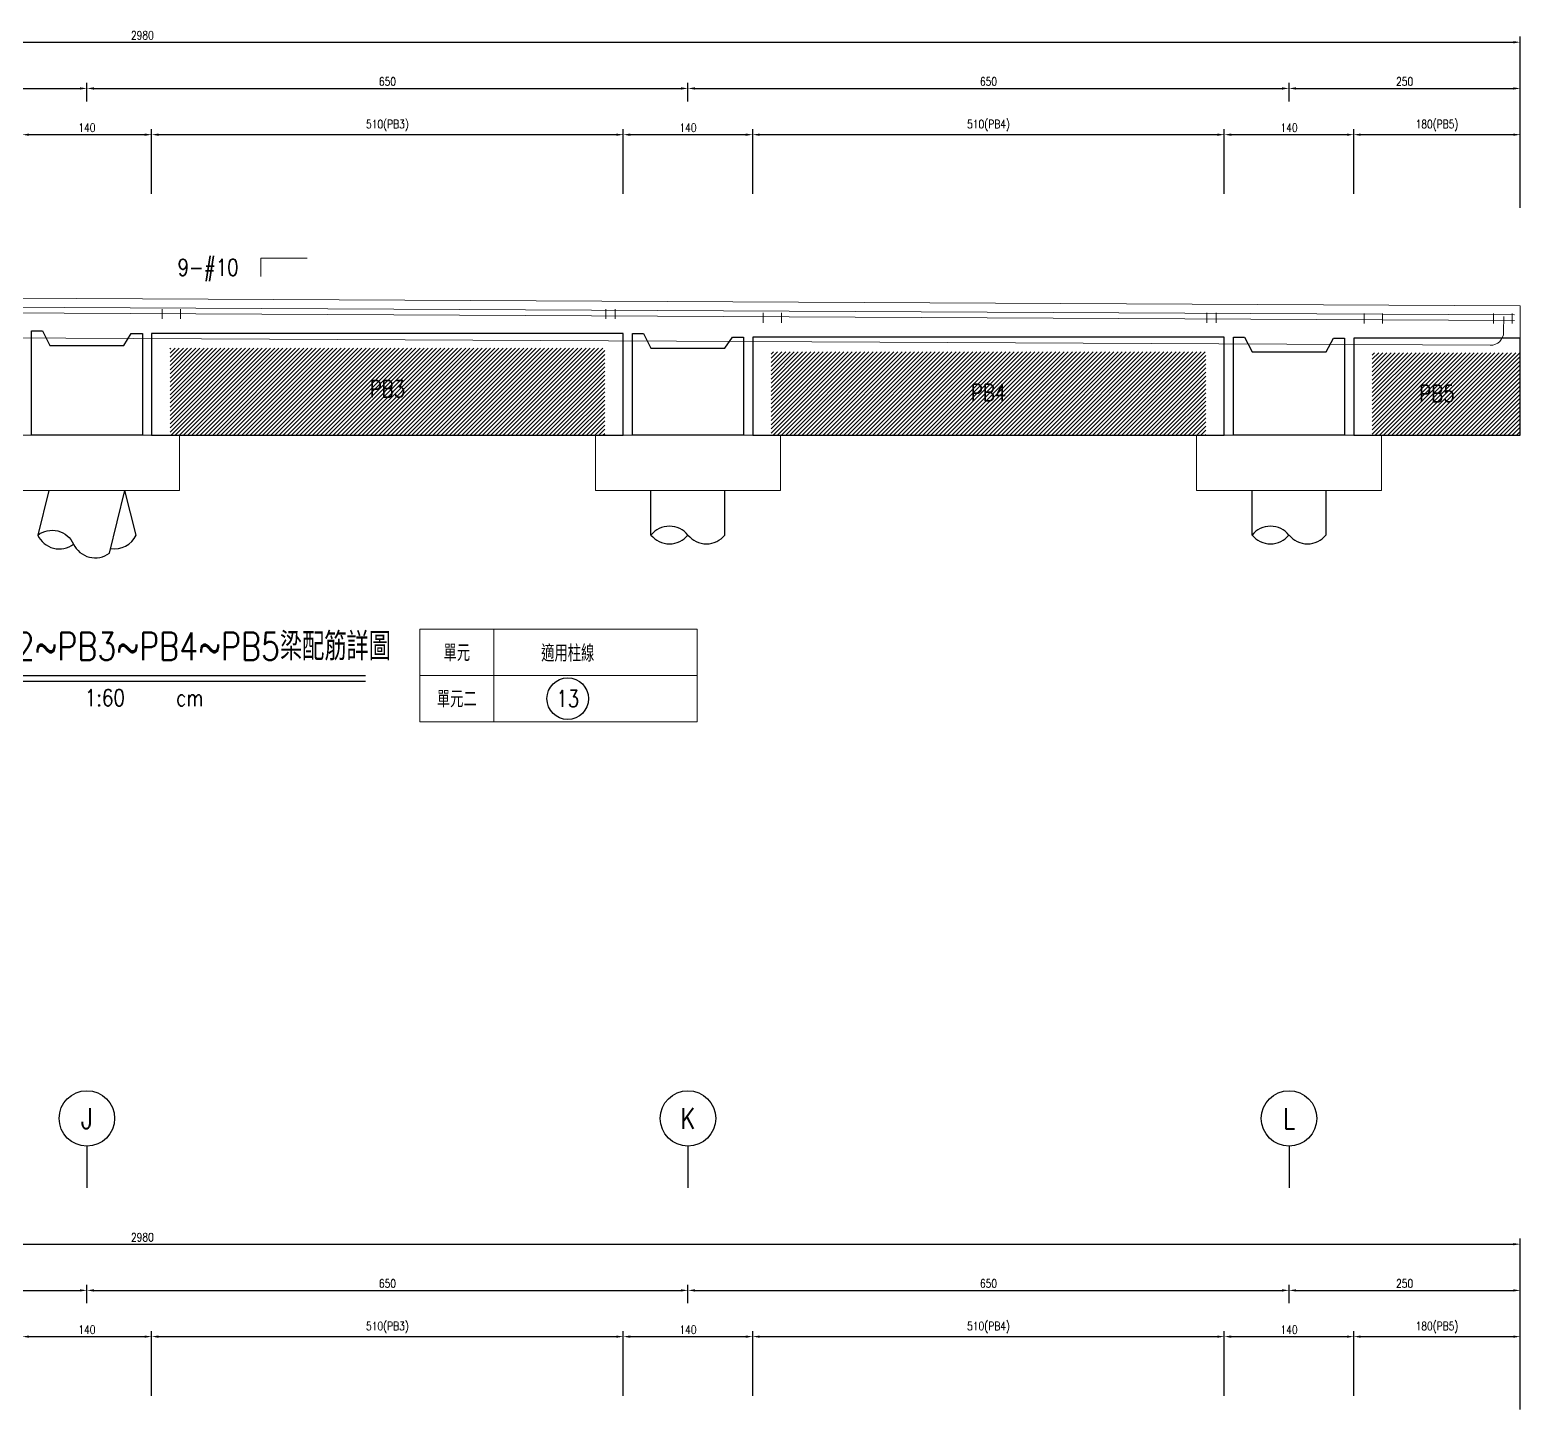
# Model space of a CAD drawing. Extents: x -4754 to 4976, y -23710 to 3841.
# Drawn here: x 1103 to 2715, y -21860 to -20361 of the extents above; entities that cross this region are included whole.
import ezdxf
from ezdxf.enums import TextEntityAlignment as Align

# ---------------------------------------------------------------- set-up
doc = ezdxf.new("R2010")
doc.units = 0
doc.header["$LTSCALE"] = 3
doc.layers.get('0').update_dxf_attribs({"linetype": 'CONTINUOUS'})
doc.layers.add('HB_0', color=7, linetype='CONTINUOUS', transparency=0.5)
for name, color, linetype in [('HB_DIM', 1, 'CONTINUOUS'), ('HB_SYMBOLS', 7, 'CONTINUOUS'), ('HB_TXT_CTEXT', 2, 'CONTINUOUS'), ('鋼筋', 3, 'CONTINUOUS')]:
    doc.layers.add(name, color=color, linetype=linetype)
doc.styles.get("Standard").update_dxf_attribs({"font": 'ROMANS.shx', "width": 0.8, "bigfont": 'chineset.shx'})
doc.dimstyles.new('30', dxfattribs={"dimscale": 3, "dimtxt": 3, "dimasz": 2.5, "dimexe": 2, "dimexo": 2, "dimgap": 1, "dimtad": 1, "dimdsep": 46, "dimtxsty": 'Standard', "dimcen": 0, "dimclrd": 256, "dimclre": 256, "dimclrt": 2, "dimadec": 0, "dimazin": 0, "dimtfac": 1, "dimtix": 1, "dimtmove": 2, "dimatfit": 3, "dimfxl": 1, "dimtolj": 1, "dimtzin": 0, "dimarcsym": 0})

# ---------------------------------------------------------------- blocks, each defined once
blk = doc.blocks.new('pile_vertical_with_pilecap')
at = {"linetype": 'Continuous'}
for p, q in [((-40, -48.1), (-40, 0)), ((-40, -48.1), (-40, 0)), ((40, -48.1), (40, 0)), ((40, -48.1), (40, 0))]:
    blk.add_line(p, q, dxfattribs=at)
for centre, start, end in [((-20, -64.1), 38.718, 141.282), ((-20, -64.1), 38.718, 141.282), ((-20, -32), 218.718, 321.282), ((-20, -32), 218.718, 321.282), ((20, -32), 218.718, 321.282), ((20, -32), 218.718, 321.282)]:
    blk.add_arc(centre, 25.6, start, end, dxfattribs=at)
blk = doc.blocks.new('racked_with_pilecap_Transverse')
at = {"linetype": 'Continuous'}
for points in [[(-41.2, 0), (-53.2, -48.1)], [(24.4, -67.5), (41.2, 0)]]:
    blk.add_lwpolyline(points, dxfattribs=at)
blk.add_lwpolyline([(53.2, -48.1), (41.2, 0)])
for points in [[(-53.2, -48.1, -0.48), (-14.4, -57.8, 0.48), (24.4, -67.5, 0.48)], [(-53.2, -48.1, 0.48), (-14.4, -57.8, 0.48)], [(25.6, -62.6, 0.340232), (53.2, -48.1)]]:
    blk.add_lwpolyline(points, format="xyb", dxfattribs=at)
blk = doc.blocks.new('title_beam')
at = {"color": 3, "linetype": 'Continuous'}
blk.add_line((-241.2, 0), (241.2, 0), dxfattribs=at)
at = {"color": 1, "linetype": 'Continuous'}
blk.add_line((-241.2, -6), (241.2, -6), dxfattribs=at)
at = {"color": 3, "linetype": 'Continuous', "width": 0.8}
blk.add_attdef('TITLE', text='', height=30, dxfattribs=at).set_placement((0, 33), align=Align.MIDDLE)
at = {"linetype": 'Continuous', "width": 0.8}
blk.add_attdef('SCALE', text='', height=18, dxfattribs=at).set_placement((-40.6, -24), align=Align.MIDDLE)
blk.add_attdef('CM', (36.5, -33), '', height=18, dxfattribs=at)
blk = doc.blocks.new('line_tag')
at = {"layer": 'HB_SYMBOLS', "color": 4, "linetype": 'Continuous'}
blk.add_circle((0, 0), 22.5, dxfattribs=at)
at = {"color": 4, "linetype": 'Continuous', "width": 0.8}
blk.add_attdef('A', text='', height=18, dxfattribs=at).set_placement((0, 0), align=Align.MIDDLE)
blk = doc.blocks.new('*D359')
at = {"layer": 'HB_DIM', "linetype": 'Continuous', "lineweight": -2}
for p, q in [((1094.6, -20538.8), (1094.6, -20468.8)), ((1234.6, -20538.8), (1234.6, -20468.8)), ((1102.1, -20474.8), (1227.1, -20474.8))]:
    blk.add_line(p, q, dxfattribs=at)
at = {"layer": 'HB_DIM'}
for points in [[(1102.1, -20473.6), (1102.1, -20476.1), (1094.6, -20474.8)], [(1227.1, -20476.1), (1227.1, -20473.6), (1234.6, -20474.8)]]:
    blk.add_solid(points, dxfattribs=at)
at = {"layer": 'HB_DIM', "color": 2, "linetype": 'Continuous', "insert": (1164.6, -20467.3), "char_height": 9, "attachment_point": 5, "rotation": 0}
blk.add_mtext('\\A1;140', dxfattribs=at)
blk = doc.blocks.new('*D360')
at = {"layer": 'HB_DIM', "linetype": 'Continuous', "lineweight": -2}
for p, q in [((1234.6, -20538.8), (1234.6, -20468.8)), ((1744.6, -20538.8), (1744.6, -20468.8)), ((1242.1, -20474.8), (1737.1, -20474.8))]:
    blk.add_line(p, q, dxfattribs=at)
at = {"layer": 'HB_DIM'}
for points in [[(1242.1, -20473.6), (1242.1, -20476.1), (1234.6, -20474.8)], [(1737.1, -20476.1), (1737.1, -20473.6), (1744.6, -20474.8)]]:
    blk.add_solid(points, dxfattribs=at)
at = {"layer": 'HB_DIM', "color": 2, "linetype": 'Continuous', "insert": (1489.6, -20464.9), "char_height": 9, "attachment_point": 5, "rotation": 0}
blk.add_mtext('\\A1;510(PB3)', dxfattribs=at)
blk = doc.blocks.new('*D361')
at = {"layer": 'HB_DIM', "linetype": 'Continuous', "lineweight": -2}
for p, q in [((1744.6, -20538.8), (1744.6, -20468.8)), ((1884.6, -20538.8), (1884.6, -20468.8)), ((1752.1, -20474.8), (1877.1, -20474.8))]:
    blk.add_line(p, q, dxfattribs=at)
at = {"layer": 'HB_DIM'}
for points in [[(1752.1, -20473.6), (1752.1, -20476.1), (1744.6, -20474.8)], [(1877.1, -20476.1), (1877.1, -20473.6), (1884.6, -20474.8)]]:
    blk.add_solid(points, dxfattribs=at)
at = {"layer": 'HB_DIM', "color": 2, "linetype": 'Continuous', "insert": (1814.6, -20467.3), "char_height": 9, "attachment_point": 5, "rotation": 0}
blk.add_mtext('\\A1;140', dxfattribs=at)
blk = doc.blocks.new('*D362')
at = {"layer": 'HB_DIM', "linetype": 'Continuous', "lineweight": -2}
for p, q in [((1884.6, -20538.8), (1884.6, -20468.8)), ((2394.6, -20538.8), (2394.6, -20468.8)), ((1892.1, -20474.8), (2387.1, -20474.8))]:
    blk.add_line(p, q, dxfattribs=at)
at = {"layer": 'HB_DIM'}
for points in [[(1892.1, -20473.6), (1892.1, -20476.1), (1884.6, -20474.8)], [(2387.1, -20476.1), (2387.1, -20473.6), (2394.6, -20474.8)]]:
    blk.add_solid(points, dxfattribs=at)
at = {"layer": 'HB_DIM', "color": 2, "linetype": 'Continuous', "insert": (2139.6, -20464.9), "char_height": 9, "attachment_point": 5, "rotation": 0}
blk.add_mtext('\\A1;510(PB4)', dxfattribs=at)
blk = doc.blocks.new('*D363')
at = {"layer": 'HB_DIM', "linetype": 'Continuous', "lineweight": -2}
for p, q in [((2394.6, -20538.8), (2394.6, -20468.8)), ((2534.6, -20538.8), (2534.6, -20468.8)), ((2402.1, -20474.8), (2527.1, -20474.8))]:
    blk.add_line(p, q, dxfattribs=at)
at = {"layer": 'HB_DIM'}
for points in [[(2402.1, -20473.6), (2402.1, -20476.1), (2394.6, -20474.8)], [(2527.1, -20476.1), (2527.1, -20473.6), (2534.6, -20474.8)]]:
    blk.add_solid(points, dxfattribs=at)
at = {"layer": 'HB_DIM', "color": 2, "linetype": 'Continuous', "insert": (2464.6, -20467.3), "char_height": 9, "attachment_point": 5, "rotation": 0}
blk.add_mtext('\\A1;140', dxfattribs=at)
blk = doc.blocks.new('*D364')
at = {"layer": 'HB_DIM', "linetype": 'Continuous', "lineweight": -2}
for p, q in [((2534.6, -20538.8), (2534.6, -20468.8)), ((2714.6, -20538.8), (2714.6, -20468.8)), ((2542.1, -20474.8), (2707.1, -20474.8))]:
    blk.add_line(p, q, dxfattribs=at)
at = {"layer": 'HB_DIM'}
for points in [[(2542.1, -20473.6), (2542.1, -20476.1), (2534.6, -20474.8)], [(2707.1, -20476.1), (2707.1, -20473.6), (2714.6, -20474.8)]]:
    blk.add_solid(points, dxfattribs=at)
at = {"layer": 'HB_DIM', "color": 2, "linetype": 'Continuous', "insert": (2624.6, -20464.9), "char_height": 9, "attachment_point": 5, "rotation": 0}
blk.add_mtext('\\A1;180(PB5)', dxfattribs=at)
blk = doc.blocks.new('*D367')
at = {"layer": 'HB_DIM', "linetype": 'Continuous', "lineweight": -2}
for p, q in [((-265.4, -20538.8), (-265.4, -20368.8)), ((2714.6, -20553.8), (2714.6, -20368.8)), ((-257.9, -20374.8), (2707.1, -20374.8))]:
    blk.add_line(p, q, dxfattribs=at)
at = {"layer": 'HB_DIM'}
for points in [[(-257.9, -20373.6), (-257.9, -20376.1), (-265.4, -20374.8)], [(2707.1, -20376.1), (2707.1, -20373.6), (2714.6, -20374.8)]]:
    blk.add_solid(points, dxfattribs=at)
at = {"layer": 'HB_DIM', "color": 2, "linetype": 'Continuous', "insert": (1224.6, -20367.3), "char_height": 9, "attachment_point": 5, "rotation": 0}
blk.add_mtext('\\A1;2980', dxfattribs=at)
blk = doc.blocks.new('*D370')
at = {"layer": 'HB_DIM', "linetype": 'Continuous', "lineweight": -2}
for p, q in [((514.6, -20438.8), (514.6, -20418.8)), ((1164.6, -20438.8), (1164.6, -20418.8)), ((522.1, -20424.8), (1157.1, -20424.8))]:
    blk.add_line(p, q, dxfattribs=at)
at = {"layer": 'HB_DIM'}
for points in [[(522.1, -20423.6), (522.1, -20426.1), (514.6, -20424.8)], [(1157.1, -20426.1), (1157.1, -20423.6), (1164.6, -20424.8)]]:
    blk.add_solid(points, dxfattribs=at)
at = {"layer": 'HB_DIM', "color": 2, "linetype": 'Continuous', "insert": (839.6, -20417.3), "char_height": 9, "attachment_point": 5, "rotation": 0}
blk.add_mtext('\\A1;650', dxfattribs=at)
blk = doc.blocks.new('*D371')
at = {"layer": 'HB_DIM', "linetype": 'Continuous', "lineweight": -2}
for p, q in [((1164.6, -20438.8), (1164.6, -20418.8)), ((1814.6, -20438.8), (1814.6, -20418.8)), ((1172.1, -20424.8), (1807.1, -20424.8))]:
    blk.add_line(p, q, dxfattribs=at)
at = {"layer": 'HB_DIM'}
for points in [[(1172.1, -20423.6), (1172.1, -20426.1), (1164.6, -20424.8)], [(1807.1, -20426.1), (1807.1, -20423.6), (1814.6, -20424.8)]]:
    blk.add_solid(points, dxfattribs=at)
at = {"layer": 'HB_DIM', "color": 2, "linetype": 'Continuous', "insert": (1489.6, -20417.3), "char_height": 9, "attachment_point": 5, "rotation": 0}
blk.add_mtext('\\A1;650', dxfattribs=at)
blk = doc.blocks.new('*D372')
at = {"layer": 'HB_DIM', "linetype": 'Continuous', "lineweight": -2}
for p, q in [((1814.6, -20438.8), (1814.6, -20418.8)), ((2464.6, -20438.8), (2464.6, -20418.8)), ((1822.1, -20424.8), (2457.1, -20424.8))]:
    blk.add_line(p, q, dxfattribs=at)
at = {"layer": 'HB_DIM'}
for points in [[(1822.1, -20423.6), (1822.1, -20426.1), (1814.6, -20424.8)], [(2457.1, -20426.1), (2457.1, -20423.6), (2464.6, -20424.8)]]:
    blk.add_solid(points, dxfattribs=at)
at = {"layer": 'HB_DIM', "color": 2, "linetype": 'Continuous', "insert": (2139.6, -20417.3), "char_height": 9, "attachment_point": 5, "rotation": 0}
blk.add_mtext('\\A1;650', dxfattribs=at)
blk = doc.blocks.new('*D373')
at = {"layer": 'HB_DIM', "linetype": 'Continuous', "lineweight": -2}
for p, q in [((2464.6, -20438.8), (2464.6, -20418.8)), ((2714.6, -20538.8), (2714.6, -20418.8)), ((2472.1, -20424.8), (2707.1, -20424.8))]:
    blk.add_line(p, q, dxfattribs=at)
at = {"layer": 'HB_DIM'}
for points in [[(2472.1, -20423.6), (2472.1, -20426.1), (2464.6, -20424.8)], [(2707.1, -20426.1), (2707.1, -20423.6), (2714.6, -20424.8)]]:
    blk.add_solid(points, dxfattribs=at)
at = {"layer": 'HB_DIM', "color": 2, "linetype": 'Continuous', "insert": (2589.6, -20417.3), "char_height": 9, "attachment_point": 5, "rotation": 0}
blk.add_mtext('\\A1;250', dxfattribs=at)
blk = doc.blocks.new('line_guide')
at = {"color": 4, "linetype": 'Continuous'}
blk.add_line((0, 0), (0, -45), dxfattribs=at)
blk.add_circle((0, 30), 30, dxfattribs=at)
at = {"color": 4, "linetype": 'Continuous', "width": 0.8}
blk.add_attdef('A', text='', height=22.5, dxfattribs=at).set_placement((0, 30), align=Align.MIDDLE)
blk = doc.blocks.new('*D380')
at = {"layer": 'HB_DIM', "linetype": 'Continuous', "lineweight": -2}
for p, q in [((1094.6, -21838.8), (1094.6, -21768.8)), ((1234.6, -21838.8), (1234.6, -21768.8)), ((1102.1, -21774.8), (1227.1, -21774.8))]:
    blk.add_line(p, q, dxfattribs=at)
at = {"layer": 'HB_DIM'}
for points in [[(1102.1, -21773.6), (1102.1, -21776.1), (1094.6, -21774.8)], [(1227.1, -21776.1), (1227.1, -21773.6), (1234.6, -21774.8)]]:
    blk.add_solid(points, dxfattribs=at)
at = {"layer": 'HB_DIM', "color": 2, "linetype": 'Continuous', "insert": (1164.6, -21767.3), "char_height": 9, "attachment_point": 5, "rotation": 0}
blk.add_mtext('\\A1;140', dxfattribs=at)
blk = doc.blocks.new('*D381')
at = {"layer": 'HB_DIM', "linetype": 'Continuous', "lineweight": -2}
for p, q in [((1234.6, -21838.8), (1234.6, -21768.8)), ((1744.6, -21838.8), (1744.6, -21768.8)), ((1242.1, -21774.8), (1737.1, -21774.8))]:
    blk.add_line(p, q, dxfattribs=at)
at = {"layer": 'HB_DIM'}
for points in [[(1242.1, -21773.6), (1242.1, -21776.1), (1234.6, -21774.8)], [(1737.1, -21776.1), (1737.1, -21773.6), (1744.6, -21774.8)]]:
    blk.add_solid(points, dxfattribs=at)
at = {"layer": 'HB_DIM', "color": 2, "linetype": 'Continuous', "insert": (1489.6, -21764.9), "char_height": 9, "attachment_point": 5, "rotation": 0}
blk.add_mtext('\\A1;510(PB3)', dxfattribs=at)
blk = doc.blocks.new('*D382')
at = {"layer": 'HB_DIM', "linetype": 'Continuous', "lineweight": -2}
for p, q in [((1744.6, -21838.8), (1744.6, -21768.8)), ((1884.6, -21838.8), (1884.6, -21768.8)), ((1752.1, -21774.8), (1877.1, -21774.8))]:
    blk.add_line(p, q, dxfattribs=at)
at = {"layer": 'HB_DIM'}
for points in [[(1752.1, -21773.6), (1752.1, -21776.1), (1744.6, -21774.8)], [(1877.1, -21776.1), (1877.1, -21773.6), (1884.6, -21774.8)]]:
    blk.add_solid(points, dxfattribs=at)
at = {"layer": 'HB_DIM', "color": 2, "linetype": 'Continuous', "insert": (1814.6, -21767.3), "char_height": 9, "attachment_point": 5, "rotation": 0}
blk.add_mtext('\\A1;140', dxfattribs=at)
blk = doc.blocks.new('*D383')
at = {"layer": 'HB_DIM', "linetype": 'Continuous', "lineweight": -2}
for p, q in [((1884.6, -21838.8), (1884.6, -21768.8)), ((2394.6, -21838.8), (2394.6, -21768.8)), ((1892.1, -21774.8), (2387.1, -21774.8))]:
    blk.add_line(p, q, dxfattribs=at)
at = {"layer": 'HB_DIM'}
for points in [[(1892.1, -21773.6), (1892.1, -21776.1), (1884.6, -21774.8)], [(2387.1, -21776.1), (2387.1, -21773.6), (2394.6, -21774.8)]]:
    blk.add_solid(points, dxfattribs=at)
at = {"layer": 'HB_DIM', "color": 2, "linetype": 'Continuous', "insert": (2139.6, -21764.9), "char_height": 9, "attachment_point": 5, "rotation": 0}
blk.add_mtext('\\A1;510(PB4)', dxfattribs=at)
blk = doc.blocks.new('*D384')
at = {"layer": 'HB_DIM', "linetype": 'Continuous', "lineweight": -2}
for p, q in [((2394.6, -21838.8), (2394.6, -21768.8)), ((2534.6, -21838.8), (2534.6, -21768.8)), ((2402.1, -21774.8), (2527.1, -21774.8))]:
    blk.add_line(p, q, dxfattribs=at)
at = {"layer": 'HB_DIM'}
for points in [[(2402.1, -21773.6), (2402.1, -21776.1), (2394.6, -21774.8)], [(2527.1, -21776.1), (2527.1, -21773.6), (2534.6, -21774.8)]]:
    blk.add_solid(points, dxfattribs=at)
at = {"layer": 'HB_DIM', "color": 2, "linetype": 'Continuous', "insert": (2464.6, -21767.3), "char_height": 9, "attachment_point": 5, "rotation": 0}
blk.add_mtext('\\A1;140', dxfattribs=at)
blk = doc.blocks.new('*D385')
at = {"layer": 'HB_DIM', "linetype": 'Continuous', "lineweight": -2}
for p, q in [((2534.6, -21838.8), (2534.6, -21768.8)), ((2714.6, -21838.8), (2714.6, -21768.8)), ((2542.1, -21774.8), (2707.1, -21774.8))]:
    blk.add_line(p, q, dxfattribs=at)
at = {"layer": 'HB_DIM'}
for points in [[(2542.1, -21773.6), (2542.1, -21776.1), (2534.6, -21774.8)], [(2707.1, -21776.1), (2707.1, -21773.6), (2714.6, -21774.8)]]:
    blk.add_solid(points, dxfattribs=at)
at = {"layer": 'HB_DIM', "color": 2, "linetype": 'Continuous', "insert": (2624.6, -21764.9), "char_height": 9, "attachment_point": 5, "rotation": 0}
blk.add_mtext('\\A1;180(PB5)', dxfattribs=at)
blk = doc.blocks.new('*D388')
at = {"layer": 'HB_DIM', "linetype": 'Continuous', "lineweight": -2}
for p, q in [((-265.4, -21838.8), (-265.4, -21668.8)), ((-257.9, -21674.8), (2707.1, -21674.8)), ((2714.6, -21853.8), (2714.6, -21668.8))]:
    blk.add_line(p, q, dxfattribs=at)
at = {"layer": 'HB_DIM'}
for points in [[(-257.9, -21673.6), (-257.9, -21676.1), (-265.4, -21674.8)], [(2707.1, -21676.1), (2707.1, -21673.6), (2714.6, -21674.8)]]:
    blk.add_solid(points, dxfattribs=at)
at = {"layer": 'HB_DIM', "color": 2, "linetype": 'Continuous', "insert": (1224.6, -21667.3), "char_height": 9, "attachment_point": 5, "rotation": 0}
blk.add_mtext('\\A1;2980', dxfattribs=at)
blk = doc.blocks.new('*D391')
at = {"layer": 'HB_DIM', "linetype": 'Continuous', "lineweight": -2}
for p, q in [((514.6, -21738.8), (514.6, -21718.8)), ((522.1, -21724.8), (1157.1, -21724.8)), ((1164.6, -21738.8), (1164.6, -21718.8))]:
    blk.add_line(p, q, dxfattribs=at)
at = {"layer": 'HB_DIM'}
for points in [[(522.1, -21723.6), (522.1, -21726.1), (514.6, -21724.8)], [(1157.1, -21726.1), (1157.1, -21723.6), (1164.6, -21724.8)]]:
    blk.add_solid(points, dxfattribs=at)
at = {"layer": 'HB_DIM', "color": 2, "linetype": 'Continuous', "insert": (839.6, -21717.3), "char_height": 9, "attachment_point": 5, "rotation": 0}
blk.add_mtext('\\A1;650', dxfattribs=at)
blk = doc.blocks.new('*D392')
at = {"layer": 'HB_DIM', "linetype": 'Continuous', "lineweight": -2}
for p, q in [((1164.6, -21738.8), (1164.6, -21718.8)), ((1172.1, -21724.8), (1807.1, -21724.8)), ((1814.6, -21738.8), (1814.6, -21718.8))]:
    blk.add_line(p, q, dxfattribs=at)
at = {"layer": 'HB_DIM'}
for points in [[(1172.1, -21723.6), (1172.1, -21726.1), (1164.6, -21724.8)], [(1807.1, -21726.1), (1807.1, -21723.6), (1814.6, -21724.8)]]:
    blk.add_solid(points, dxfattribs=at)
at = {"layer": 'HB_DIM', "color": 2, "linetype": 'Continuous', "insert": (1489.6, -21717.3), "char_height": 9, "attachment_point": 5, "rotation": 0}
blk.add_mtext('\\A1;650', dxfattribs=at)
blk = doc.blocks.new('*D393')
at = {"layer": 'HB_DIM', "linetype": 'Continuous', "lineweight": -2}
for p, q in [((1814.6, -21738.8), (1814.6, -21718.8)), ((1822.1, -21724.8), (2457.1, -21724.8)), ((2464.6, -21738.8), (2464.6, -21718.8))]:
    blk.add_line(p, q, dxfattribs=at)
at = {"layer": 'HB_DIM'}
for points in [[(1822.1, -21723.6), (1822.1, -21726.1), (1814.6, -21724.8)], [(2457.1, -21726.1), (2457.1, -21723.6), (2464.6, -21724.8)]]:
    blk.add_solid(points, dxfattribs=at)
at = {"layer": 'HB_DIM', "color": 2, "linetype": 'Continuous', "insert": (2139.6, -21717.3), "char_height": 9, "attachment_point": 5, "rotation": 0}
blk.add_mtext('\\A1;650', dxfattribs=at)
blk = doc.blocks.new('*D394')
at = {"layer": 'HB_DIM', "linetype": 'Continuous', "lineweight": -2}
for p, q in [((2464.6, -21738.8), (2464.6, -21718.8)), ((2472.1, -21724.8), (2707.1, -21724.8)), ((2714.6, -21838.8), (2714.6, -21718.8))]:
    blk.add_line(p, q, dxfattribs=at)
at = {"layer": 'HB_DIM'}
for points in [[(2472.1, -21723.6), (2472.1, -21726.1), (2464.6, -21724.8)], [(2707.1, -21726.1), (2707.1, -21723.6), (2714.6, -21724.8)]]:
    blk.add_solid(points, dxfattribs=at)
at = {"layer": 'HB_DIM', "color": 2, "linetype": 'Continuous', "insert": (2589.6, -21717.3), "char_height": 9, "attachment_point": 5, "rotation": 0}
blk.add_mtext('\\A1;250', dxfattribs=at)

msp = doc.modelspace()

# ---------------------------------------------------------------- hatches: boundary and pattern name
at = {"layer": 'HB_0', "linetype": 'Continuous'}
h = msp.add_hatch(dxfattribs=at)
h.set_pattern_fill('ANSI31', color=256, style=0)
h.paths.add_polyline_path([(1254.573, -20705.802), (1724.573, -20705.802), (1724.573, -20799.802), (1254.573, -20799.802)], flags=17)
h = msp.add_hatch(dxfattribs=at)
h.set_pattern_fill('ANSI31', color=256, style=0)
h.paths.add_polyline_path([(1904.573, -20709.802), (2374.573, -20709.802), (2374.573, -20799.802), (1904.573, -20799.802)], flags=17)
h = msp.add_hatch(dxfattribs=at)
h.set_pattern_fill('ANSI31', color=256, style=0)
h.paths.add_polyline_path([(2554.573, -20710.802), (2714.573, -20710.802), (2714.573, -20799.802), (2554.573, -20799.802)], flags=17)

# ---------------------------------------------------------------- linework, layer by layer
at = {"layer": 'HB_0', "lineweight": 5}
msp.add_lwpolyline([(-225.427, -20799.802), (-225.427, -20719.802), (-265.427, -20719.802), (-265.427, -20644.802), (2714.573, -20659.802), (2714.573, -20799.802), (-225.427, -20799.802)], dxfattribs=at)
at = {"layer": 'HB_0', "color": 1, "linetype": 'Continuous'}
for points in [[(1104.573, -20799.802), (1104.573, -20686.802), (1116.573, -20686.802), (1124.573, -20702.802), (1204.573, -20702.802), (1212.573, -20689.802), (1224.573, -20689.802), (1224.573, -20799.802), (1104.573, -20799.802)], [(1234.573, -20799.802), (1254.573, -20799.802), (1724.573, -20799.802), (1744.573, -20799.802), (1744.573, -20689.802), (1724.573, -20689.802), (1254.573, -20689.802), (1234.573, -20689.802), (1234.573, -20799.802)], [(1754.573, -20799.802), (1754.573, -20689.802), (1766.573, -20689.802), (1774.573, -20705.802), (1854.573, -20705.802), (1862.573, -20693.802), (1874.573, -20693.802), (1874.573, -20799.802), (1754.573, -20799.802)], [(1884.573, -20799.802), (1904.573, -20799.802), (2374.573, -20799.802), (2394.573, -20799.802), (2394.573, -20693.802), (2374.573, -20693.802), (1904.573, -20693.802), (1884.573, -20693.802), (1884.573, -20799.802)], [(2404.573, -20799.802), (2404.573, -20693.802), (2416.573, -20693.802), (2424.573, -20709.802), (2504.573, -20709.802), (2512.573, -20694.802), (2524.573, -20694.802), (2524.573, -20799.802), (2404.573, -20799.802)], [(2534.573, -20799.802), (2554.573, -20799.802), (2714.573, -20799.802), (2714.573, -20694.802), (2554.573, -20694.802), (2534.573, -20694.802), (2534.573, -20799.802)]]:
    msp.add_lwpolyline(points, dxfattribs=at)
at = {"layer": 'HB_0', "lineweight": 5}
for points in [[(1064.573, -20859.802, -250), (1264.573, -20859.802, -250), (1264.573, -20799.802, -250), (1064.573, -20799.802, -250), (1064.573, -20859.802, -250)], [(1714.573, -20859.802, -250), (1914.573, -20859.802, -250), (1914.573, -20799.802, -250), (1714.573, -20799.802, -250), (1714.573, -20859.802, -250)], [(2364.573, -20859.802, -250), (2564.573, -20859.802, -250), (2564.573, -20799.802, -250), (2364.573, -20799.802, -250), (2364.573, -20859.802, -250)]]:
    msp.add_polyline3d(points, dxfattribs=at)
at = {"layer": 'HB_DIM', "color": 1, "linetype": 'Continuous'}
for points in [[(1219.738, -20668.353, 0, 1.25, 0), (1224.048, -20653.986, 0, 0, 0), (1234.738, -20618.353, 0, 0, 0), (1252.738, -20618.353, 0, 0, 0)], [(1219.738, -20662.338, 0, 1.25, 0), (1224.579, -20648.141, 0, 0, 0), (1234.738, -20618.353, 0, 0, 0), (1252.738, -20618.353, 0, 0, 0)]]:
    msp.add_lwpolyline(points, format="xyseb", dxfattribs=at)
at = {"layer": 'HB_TXT_CTEXT', "color": 4, "lineweight": 5, "true_color": 0x00ffff}
for p, q in [((1604.573, -21009.802), (1604.573, -21109.802)), ((1524.573, -21059.802), (1824.573, -21059.802))]:
    msp.add_line(p, q, dxfattribs=at)
msp.add_lwpolyline([(1524.573, -21009.802), (1524.573, -21109.802), (1824.573, -21109.802), (1824.573, -21009.802), (1524.573, -21009.802)], dxfattribs=at)
at = {"layer": 'HB_TXT_CTEXT', "lineweight": 5}
msp.add_polyline3d([(1352.738, -20628.353, -37.12), (1352.738, -20608.353, -37.12), (1402.738, -20608.353, -37.12)], dxfattribs=at)
at = {"layer": '鋼筋', "lineweight": 5}
for p, q in [((-244.987, -20654.905, -37.12), (2708.523, -20669.771, -37.12)), ((-244.987, -20654.905, -24.747), (2708.523, -20669.771, -24.747)), ((-244.987, -20654.905, -12.373), (2708.523, -20669.771, -12.373)), ((-244.987, -20654.905), (2708.523, -20669.771)), ((-244.987, -20654.905, 12.373), (2708.523, -20669.771, 12.373)), ((-244.987, -20654.905, 24.747), (2708.523, -20669.771, 24.747)), ((-244.987, -20654.905, 37.12), (2708.523, -20669.771, 37.12)), ((-239.017, -20660.935, -37.12), (2708.493, -20675.771, -37.12)), ((-239.017, -20660.935, 37.12), (2708.493, -20675.771, 37.12)), ((1245.843, -20663.372, -36.23), (1245.843, -20663.372, 36.23)), ((1245.843, -20666.547, 39.405), (1245.843, -20674.167, 39.405)), ((1245.843, -20674.18, -33.087), (1245.843, -20668.792, -38.475)), ((1265.843, -20663.372, -36.23), (1265.843, -20663.372, 36.23)), ((1265.843, -20666.547, 39.405), (1265.843, -20674.167, 39.405)), ((1265.843, -20674.18, -33.087), (1265.843, -20668.792, -38.475)), ((1725.843, -20663.372, -36.23), (1725.843, -20663.372, 36.23)), ((1725.843, -20666.547, 39.405), (1725.843, -20674.167, 39.405)), ((1725.843, -20674.18, -33.087), (1725.843, -20668.792, -38.475)), ((1735.843, -20663.372, -36.23), (1735.843, -20663.372, 36.23)), ((1735.843, -20666.547, 39.405), (1735.843, -20674.167, 39.405)), ((1735.843, -20674.18, -33.087), (1735.843, -20668.792, -38.475)), ((1895.843, -20667.372, -36.57), (1895.843, -20667.372, 36.57)), ((1895.843, -20670.547, 39.745), (1895.843, -20678.167, 39.745)), ((1895.843, -20678.18, -33.427), (1895.843, -20672.792, -38.815)), ((1915.843, -20667.372, -36.57), (1915.843, -20667.372, 36.57)), ((1915.843, -20670.547, 39.745), (1915.843, -20678.167, 39.745)), ((1915.843, -20678.18, -33.427), (1915.843, -20672.792, -38.815)), ((2375.843, -20667.372, -36.57), (2375.843, -20667.372, 36.57)), ((2375.843, -20670.547, 39.745), (2375.843, -20678.167, 39.745)), ((2375.843, -20678.18, -33.427), (2375.843, -20672.792, -38.815)), ((2385.843, -20667.372, -36.57), (2385.843, -20667.372, 36.57)), ((2385.843, -20670.547, 39.745), (2385.843, -20678.167, 39.745)), ((2385.843, -20678.18, -33.427), (2385.843, -20672.792, -38.815)), ((2545.843, -20668.372, -36.23), (2545.843, -20668.372, 36.23)), ((2545.843, -20671.547, 39.405), (2545.843, -20679.167, 39.405)), ((2545.843, -20679.18, -33.087), (2545.843, -20673.792, -38.475)), ((2565.843, -20668.372, -36.23), (2565.843, -20668.372, 36.23)), ((2565.843, -20671.547, 39.405), (2565.843, -20679.167, 39.405)), ((2565.843, -20679.18, -33.087), (2565.843, -20673.792, -38.475)), ((2685.843, -20668.372, -36.23), (2685.843, -20668.372, 36.23)), ((2685.843, -20671.547, 39.405), (2685.843, -20679.167, 39.405)), ((2685.843, -20679.18, -33.087), (2685.843, -20673.792, -38.475)), ((2696.687, -20688.221, -37.62), (2696.77, -20671.601, -37.62)), ((2696.687, -20688.221, -22.572), (2696.77, -20671.601, -22.572)), ((2696.687, -20688.221, -7.524), (2696.77, -20671.601, -7.524)), ((2696.687, -20688.221, 7.524), (2696.77, -20671.601, 7.524)), ((2696.687, -20688.221, 22.572), (2696.77, -20671.601, 22.572)), ((2696.687, -20688.221, 37.62), (2696.77, -20671.601, 37.62)), ((2705.843, -20668.372, -36.23), (2705.843, -20668.372, 36.23)), ((2705.843, -20671.547, 39.405), (2705.843, -20679.167, 39.405)), ((2705.843, -20679.18, -33.087), (2705.843, -20673.792, -38.475)), ((-232.897, -20687.965, -37.62), (2682.124, -20702.638, -37.62)), ((-232.897, -20687.965, -22.572), (2682.124, -20702.638, -22.572)), ((-232.897, -20687.965, -7.524), (2682.124, -20702.638, -7.524)), ((-232.897, -20687.965, 7.524), (2682.124, -20702.638, 7.524)), ((-232.897, -20687.965, 22.572), (2682.124, -20702.638, 22.572)), ((-232.897, -20687.965, 37.62), (2682.124, -20702.638, 37.62))]:
    msp.add_line(p, q, dxfattribs=at)
at = {"layer": '鋼筋', "lineweight": 5, "extrusion": (1, -3.67394e-16, -4.93038e-32)}
for centre in [(-20666.547, -36.23, 1245.843), (-20666.547, -36.23, 1265.843), (-20666.547, -36.23, 1725.843), (-20666.547, -36.23, 1735.843), (-20671.547, -36.23, 2545.843), (-20671.547, -36.23, 2565.843), (-20671.547, -36.23, 2685.843), (-20671.547, -36.23, 2705.843)]:
    msp.add_arc(centre, 3.175, 225, 0, dxfattribs=at)
at = {"layer": '鋼筋', "lineweight": 5, "extrusion": (1, -3.67394e-16, 2.4727e-36)}
for centre in [(-20666.547, 36.23, 1245.843), (-20666.547, 36.23, 1265.843), (-20666.547, 36.23, 1725.843), (-20666.547, 36.23, 1735.843), (-20671.547, 36.23, 2545.843), (-20671.547, 36.23, 2565.843), (-20671.547, 36.23, 2685.843), (-20671.547, 36.23, 2705.843)]:
    msp.add_arc(centre, 3.175, 0, 90, dxfattribs=at)
at = {"layer": '鋼筋', "lineweight": 5, "extrusion": (1, -3.67394e-16, 0)}
for centre in [(-20670.547, -36.57, 1895.843), (-20670.547, -36.57, 1915.843), (-20670.547, -36.57, 2375.843), (-20670.547, -36.57, 2385.843)]:
    msp.add_arc(centre, 3.175, 225, 0, dxfattribs=at)
at = {"layer": '鋼筋', "lineweight": 5, "extrusion": (1, -3.67394e-16, 4.08144e-36)}
for centre in [(-20670.547, 36.57, 1895.843), (-20670.547, 36.57, 1915.843), (-20670.547, 36.57, 2375.843), (-20670.547, 36.57, 2385.843)]:
    msp.add_arc(centre, 3.175, 0, 90, dxfattribs=at)
at = {"layer": '鋼筋', "lineweight": 5}
for centre in [(2682.197, -20688.148, -37.62), (2682.197, -20688.148, -22.572), (2682.197, -20688.148, -7.524), (2682.197, -20688.148, 7.524), (2682.197, -20688.148, 22.572), (2682.197, -20688.148, 37.62)]:
    msp.add_arc(centre, 14.49, 269.711601, 359.711601, dxfattribs=at)

# ---------------------------------------------------------------- block references
at = {"layer": 'HB_0', "linetype": 'Continuous'}
for name, p in [('racked_with_pilecap_Transverse', (1164.573, -20859.802, -250)), ('pile_vertical_with_pilecap', (1814.573, -20859.802, -250)), ('pile_vertical_with_pilecap', (2464.573, -20859.802, -250))]:
    msp.add_blockref(name, p, dxfattribs=at)
for p, values in [((1164.573, -21568.802), {'A': 'J'}), ((1814.573, -21568.802), {'A': 'K'}), ((2464.573, -21568.802), {'A': 'L'})]:
    msp.add_blockref('line_guide', p, dxfattribs=at).add_auto_attribs(values)
at = {"layer": 'HB_TXT_CTEXT', "linetype": 'Continuous'}
for name, p, values in [('title_beam', (1224.573, -21059.802), {'TITLE': 'PB1~PB2~PB3~PB4~PB5梁配筋詳圖', 'SCALE': '1:60', 'CM': 'cm'}), ('line_tag', (1684.573, -21084.802), {'A': '13'})]:
    msp.add_blockref(name, p, dxfattribs=at).add_auto_attribs(values)

# ---------------------------------------------------------------- texts
at = {"layer": 'HB_TXT_CTEXT', "linetype": 'Continuous', "width": 0.8}
msp.add_text(' 9-#10', height=18, dxfattribs=at).set_placement((1252.738, -20618.353, -37.12), align=Align.MIDDLE_LEFT)
for s, p in [('PB3', (1489.573, -20749.802)), ('PB4', (2139.573, -20753.802)), ('PB5', (2624.573, -20754.802)), ('單元', (1564.573, -21034.802)), ('適用柱線', (1684.573, -21034.802)), ('單元二', (1564.573, -21084.802))]:
    msp.add_text(s, height=18, dxfattribs=at).set_placement(p, align=Align.MIDDLE)

# ---------------------------------------------------------------- dimensions: what is measured, and where the dimension line sits
at = {"layer": 'HB_DIM', "linetype": 'Continuous'}
for base, p1, p2, picture, middle in [((2714.573, -20374.802), (-265.427, -20544.802), (2714.573, -20559.802), '*D367', (1224.573, -20367.302)), ((1164.573, -20424.802), (514.573, -20444.802, -2469), (1164.573, -20444.802, -1819), '*D370', (839.573, -20417.302)), ((1814.573, -20424.802), (1164.573, -20444.802, -1819), (1814.573, -20444.802, -1169), '*D371', (1489.573, -20417.302)), ((2464.573, -20424.802), (1814.573, -20444.802, -1169), (2464.573, -20444.802, -519), '*D372', (2139.573, -20417.302)), ((2714.573, -20424.802), (2464.573, -20444.802, -519), (2714.573, -20544.802), '*D373', (2589.573, -20417.302)), ((1234.573, -20474.802), (1094.573, -20544.802), (1234.573, -20544.802), '*D359', (1164.573, -20467.302)), ((1884.573, -20474.802), (1744.573, -20544.802), (1884.573, -20544.802), '*D361', (1814.573, -20467.302)), ((2534.573, -20474.802), (2394.573, -20544.802), (2534.573, -20544.802), '*D363', (2464.573, -20467.302)), ((2714.573, -21674.802), (-265.427, -21844.802), (2714.573, -21859.802), '*D388', (1224.573, -21667.302)), ((1164.573, -21724.802), (514.573, -21744.802, -2969), (1164.573, -21744.802, -2319), '*D391', (839.573, -21717.302)), ((1814.573, -21724.802), (1164.573, -21744.802, -2319), (1814.573, -21744.802, -1669), '*D392', (1489.573, -21717.302)), ((2464.573, -21724.802), (1814.573, -21744.802, -1669), (2464.573, -21744.802, -1019), '*D393', (2139.573, -21717.302)), ((2714.573, -21724.802), (2464.573, -21744.802, -1019), (2714.573, -21844.802), '*D394', (2589.573, -21717.302)), ((1234.573, -21774.802), (1094.573, -21844.802), (1234.573, -21844.802), '*D380', (1164.573, -21767.302)), ((1884.573, -21774.802), (1744.573, -21844.802), (1884.573, -21844.802), '*D382', (1814.573, -21767.302)), ((2534.573, -21774.802), (2394.573, -21844.802), (2534.573, -21844.802), '*D384', (2464.573, -21767.302))]:
    dim = msp.add_linear_dim(base=base, p1=p1, p2=p2, angle=0, dimstyle='30', override={"dimdec": 0, "dimpost": '<>'}, dxfattribs=at)
    dim.commit()
    dim.dimension.update_dxf_attribs({"geometry": picture, "text_midpoint": middle})
for base, p1, p2, text, picture, middle in [((1744.573, -20474.802), (1234.573, -20544.802), (1744.573, -20544.802), '<>(PB3)', '*D360', (1489.573, -20464.944)), ((2394.573, -20474.802), (1884.573, -20544.802), (2394.573, -20544.802), '<>(PB4)', '*D362', (2139.573, -20464.944)), ((2714.573, -20474.802), (2534.573, -20544.802), (2714.573, -20544.802), '<>(PB5)', '*D364', (2624.573, -20464.944)), ((1744.573, -21774.802), (1234.573, -21844.802), (1744.573, -21844.802), '<>(PB3)', '*D381', (1489.573, -21764.944)), ((2394.573, -21774.802), (1884.573, -21844.802), (2394.573, -21844.802), '<>(PB4)', '*D383', (2139.573, -21764.944)), ((2714.573, -21774.802), (2534.573, -21844.802), (2714.573, -21844.802), '<>(PB5)', '*D385', (2624.573, -21764.944))]:
    dim = msp.add_linear_dim(base=base, p1=p1, p2=p2, angle=0, text=text, dimstyle='30', override={"dimdec": 0, "dimpost": '<>'}, dxfattribs=at)
    dim.commit()
    dim.dimension.update_dxf_attribs({"geometry": picture, "text_midpoint": middle})

doc.saveas('drawing.dxf')
